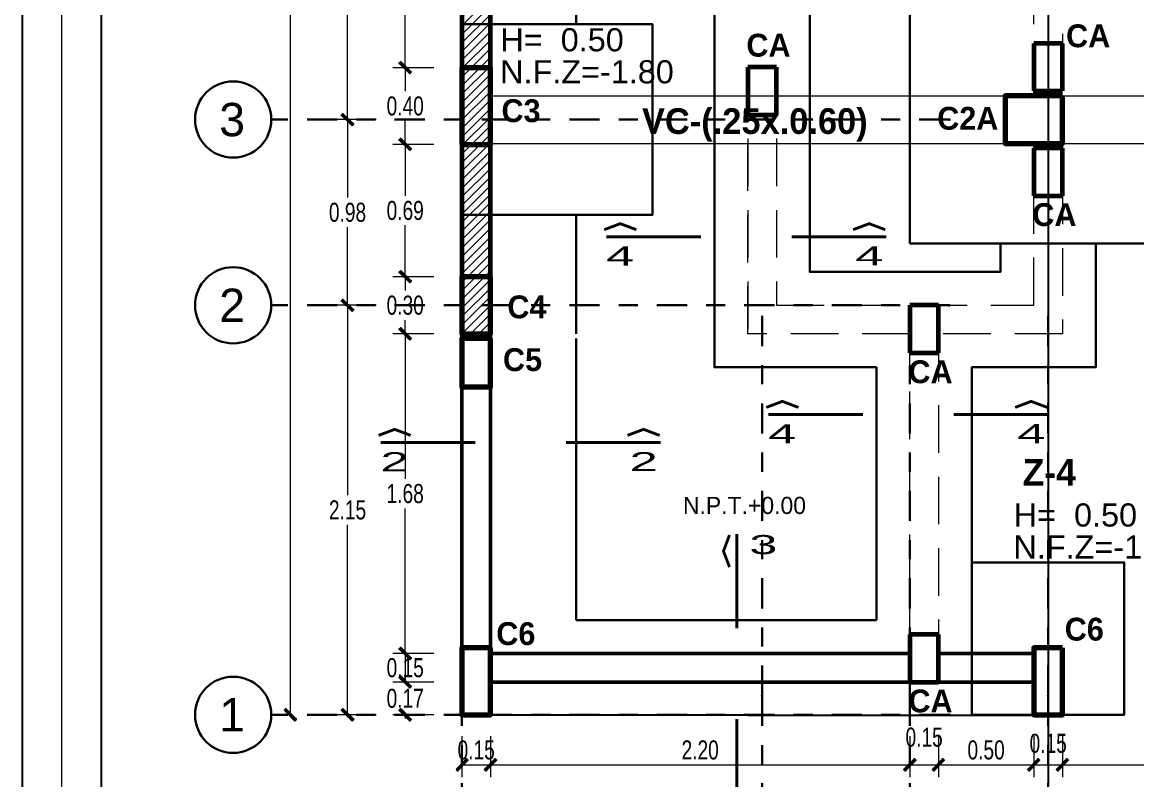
# Model space of a CAD drawing. Header units: millimetres. Extents: x 10559 to 10691, y -16579 to -16550.
# Drawn here: x 10559.44 to 10565.28, y -16573.47 to -16569.5 of the extents above; entities that cross this region are included whole.
import ezdxf
from ezdxf.enums import TextEntityAlignment as Align

# ---------------------------------------------------------------- set-up
doc = ezdxf.new("R2010")
doc.units = ezdxf.units.MM
doc.linetypes.add('HIDDEN', pattern=[0.375, 0.25, -0.125])
doc.linetypes.add('Punto & Rayas', pattern=[0.335139, 0.15875, -0.088194, 0, -0.088194])
for name, color, linetype, lineweight in [('ACHURADO', 9, 'Continuous', 5), ('cimentacion', 4, 'Continuous', 30), ('COLUMNAS', 3, 'Continuous', 80), ('Muro Alto', 1, 'Continuous', 80), ('P6', 255, 'Continuous', 20), ('Pluma 0.09', 5, 'Continuous', 0), ('TEXTO 2', 3, 'Continuous', 5), ('TEXTO VIGAS', 3, 'Continuous', 20)]:
    doc.layers.add(name, color=color, linetype=linetype, lineweight=lineweight)
for name, color, linetype in [('Nuevo_Estructura - Forjados', 7, 'Continuous'), ('Texto', 5, 'Continuous'), ('Textos', 8, 'Continuous')]:
    doc.layers.add(name, color=color, linetype=linetype)
doc.layers.add('Nuevo_Estructura - Forjados_Pluma_Nº__209', color=7, linetype='Continuous', lineweight=30, true_color=0x3e4f7b)
doc.layers.add('Nuevo_Estructura - Forjados_Pluma_Nº__219', color=7, linetype='Continuous', lineweight=13, true_color=0x404b6a)
doc.styles.add('ARIAL', font='arial.ttf')
doc.styles.add('Estilo_Generado_1', font='arial.ttf')
doc.styles.add('Henry', font='GOTHICB.TTF')
doc.styles.add('mahico', font='GOTHIC.TTF', dxfattribs={"width": 0.75})
doc.styles.add('style1', font='arial.ttf')
doc.styles.add('stylus', font='stylu.ttf')
doc.dimstyles.new('Copia de 50 P', dxfattribs={"dimtxt": 0.1, "dimasz": 0.01, "dimexe": 0.065, "dimexo": 0.0625, "dimgap": 0.025, "dimtad": 1, "dimtih": 1, "dimtoh": 1, "dimzin": 0, "dimdsep": 46, "dimtxsty": 'mahico', "dimblk": 'pa cotas', "dimcen": 0.09, "dimdle": 0.3, "dimclrd": 256, "dimclre": 256, "dimclrt": 256, "dimadec": 0, "dimazin": 0, "dimtfac": 1, "dimtofl": 0, "dimtmove": 0, "dimatfit": 3, "dimfxl": 0.15, "dimfxlon": 1, "dimtolj": 1, "dimtzin": 0, "dimlwd": 5, "dimlwe": 5, "dimarcsym": 0})

# ---------------------------------------------------------------- blocks, each defined once
blk = doc.blocks.new('Marcador de red estándar')
at = {"layer": 'Nuevo_Estructura - Forjados_Pluma_Nº__209', "color": 167, "linetype": 'Punto & Rayas', "lineweight": 30, "true_color": 0x3e4f7b}
for q in [(-10.9, 0), (-7.9, 0)]:
    blk.add_line((-9.9, 0), q, dxfattribs=at)
blk.add_point((-9.9, 0), dxfattribs=at)
blk.add_point((-9.9, 0), dxfattribs=at)
at = {"layer": 'Nuevo_Estructura - Forjados_Pluma_Nº__219', "color": 167, "lineweight": 13, "true_color": 0x404b6a, "style": 'Estilo_Generado_1'}
for tag, p in [('AC_MarkerText_1_0', (-10.9725, -0.04)), ('AC_MarkerText_1_1', (11.2275, -0.04))]:
    blk.add_attdef(tag, text='', height=0.175, rotation=270, dxfattribs=at).set_placement(p, align=Align.TOP_CENTER)
blk = doc.blocks.new('pa cotas')
h = blk.add_hatch(color=256)
h.paths.add_polyline_path([(2.38, 3.09), (-3.09, -2.38), (-2.38, -3.09)])
h.paths.add_polyline_path([(3.09, 2.38), (2.38, 3.09), (-2.38, -3.09)])
blk.add_line((-2.38, -3.09), (2.38, 3.09))
blk.add_lwpolyline([(3.09, 2.38), (2.38, 3.09), (-3.09, -2.38), (-2.38, -3.09)], close=True)
blk = doc.blocks.new('*D487')
at = {"lineweight": 5, "transparency": 16777216}
for p, q in [((10599.7027, -16552.1931), (10599.4877, -16552.1931)), ((10599.5527, -16552.2031), (10599.5527, -16562.1156)), ((10599.5527, -16572.1831), (10599.5527, -16562.2706)), ((10599.5527, -16572.1931), (10599.4877, -16572.1931))]:
    blk.add_line(p, q, dxfattribs=at)
at = {"layer": 'Defpoints', "color": 0, "transparency": 16777216}
for p in [(10600.4527, -16552.1931), (10599.5527, -16572.1931), (10599.5527, -16572.1931)]:
    blk.add_point(p, dxfattribs=at)
at = {"lineweight": 5, "transparency": 16777216, "xscale": 0.01, "yscale": 0.01, "zscale": 0.01}
for p, rotation in [((10599.5527, -16552.1931), 90), ((10599.5527, -16572.1931), 270)]:
    blk.add_blockref('pa cotas', p, dxfattribs=dict(at, rotation=rotation))
at = {"transparency": 16777216, "insert": (10599.5527, -16562.1931), "char_height": 0.1, "attachment_point": 5, "style": 'mahico'}
blk.add_mtext('\\A1;20.00', dxfattribs=at)
blk = doc.blocks.new('Marcador de red estándar_2')
at = {"layer": 'Nuevo_Estructura - Forjados_Pluma_Nº__209', "color": 167, "linetype": 'Punto & Rayas', "lineweight": 30, "true_color": 0x3e4f7b}
blk.add_line((0.9423, 0), (4.5, 0), dxfattribs=at)
at = {"layer": 'Nuevo_Estructura - Forjados_Pluma_Nº__209', "color": 167, "linetype": 'Continuous', "lineweight": 30, "true_color": 0x3e4f7b}
blk.add_circle((4.7, 0), 0.2, dxfattribs=at)
at = {"layer": 'Nuevo_Estructura - Forjados_Pluma_Nº__209', "color": 167, "linetype": 'Punto & Rayas', "lineweight": 30, "true_color": 0x3e4f7b}
blk.add_point((0.9423, 0), dxfattribs=at)
blk.add_point((0.9423, 0), dxfattribs=at)
at = {"layer": 'Nuevo_Estructura - Forjados_Pluma_Nº__219', "color": 167, "lineweight": 13, "true_color": 0x404b6a, "style": 'Estilo_Generado_1'}
for tag, p in [('AC_MarkerText_1_0', (-4.7, -0.1675)), ('AC_MarkerText_1_1', (4.7, -0.1675))]:
    blk.add_attdef(tag, text='', height=0.175, rotation=180, dxfattribs=at).set_placement(p, align=Align.TOP_CENTER)
blk = doc.blocks.new('*D490')
at = {"lineweight": 5, "transparency": 16777216}
for p, q in [((10600.0027, -16566.6181), (10599.7877, -16566.6181)), ((10599.8527, -16566.6281), (10599.8527, -16567.7656)), ((10599.8527, -16569.0581), (10599.8527, -16567.9206)), ((10600.0027, -16569.0681), (10599.7877, -16569.0681))]:
    blk.add_line(p, q, dxfattribs=at)
at = {"layer": 'Defpoints', "color": 0, "transparency": 16777216}
for p in [(10600.4527, -16566.6181), (10599.8527, -16569.0681), (10600.4527, -16569.0681)]:
    blk.add_point(p, dxfattribs=at)
at = {"lineweight": 5, "transparency": 16777216, "xscale": 0.01, "yscale": 0.01, "zscale": 0.01}
for p, rotation in [((10599.8527, -16566.6181), 90), ((10599.8527, -16569.0681), 270)]:
    blk.add_blockref('pa cotas', p, dxfattribs=dict(at, rotation=rotation))
at = {"transparency": 16777216, "insert": (10599.8527, -16567.8431), "char_height": 0.1, "attachment_point": 5, "style": 'mahico'}
blk.add_mtext('\\A1;2.45', dxfattribs=at)
blk = doc.blocks.new('*D491')
at = {"lineweight": 5, "transparency": 16777216}
for p, q in [((10600.0027, -16569.0681), (10599.7877, -16569.0681)), ((10599.8527, -16569.0781), (10599.8527, -16569.4781)), ((10599.8527, -16570.0332), (10599.8527, -16569.6332)), ((10600.0027, -16570.0432), (10599.7877, -16570.0432))]:
    blk.add_line(p, q, dxfattribs=at)
at = {"layer": 'Defpoints', "color": 0, "transparency": 16777216}
for p in [(10600.4527, -16569.0681), (10599.8527, -16570.0432), (10600.4527, -16570.0432)]:
    blk.add_point(p, dxfattribs=at)
at = {"lineweight": 5, "transparency": 16777216, "xscale": 0.01, "yscale": 0.01, "zscale": 0.01}
for p, rotation in [((10599.8527, -16569.0681), 90), ((10599.8527, -16570.0432), 270)]:
    blk.add_blockref('pa cotas', p, dxfattribs=dict(at, rotation=rotation))
at = {"transparency": 16777216, "insert": (10599.8527, -16569.5556), "char_height": 0.1, "attachment_point": 5, "style": 'mahico'}
blk.add_mtext('\\A1;0.98', dxfattribs=at)
blk = doc.blocks.new('*D492')
at = {"lineweight": 5, "transparency": 16777216}
for p, q in [((10600.0027, -16570.0432), (10599.7877, -16570.0432)), ((10599.8527, -16570.0532), (10599.8527, -16571.0406)), ((10599.8527, -16572.1831), (10599.8527, -16571.1957)), ((10600.0027, -16572.1931), (10599.7877, -16572.1931))]:
    blk.add_line(p, q, dxfattribs=at)
at = {"layer": 'Defpoints', "color": 0, "transparency": 16777216}
for p in [(10600.4527, -16570.0432), (10599.8527, -16572.1931), (10600.4527, -16572.1931)]:
    blk.add_point(p, dxfattribs=at)
at = {"lineweight": 5, "transparency": 16777216, "xscale": 0.01, "yscale": 0.01, "zscale": 0.01}
for p, rotation in [((10599.8527, -16570.0432), 90), ((10599.8527, -16572.1931), 270)]:
    blk.add_blockref('pa cotas', p, dxfattribs=dict(at, rotation=rotation))
at = {"transparency": 16777216, "insert": (10599.8527, -16571.1181), "char_height": 0.1, "attachment_point": 5, "style": 'mahico'}
blk.add_mtext('\\A1;2.15', dxfattribs=at)
blk = doc.blocks.new('*D479')
at = {"lineweight": 5, "transparency": 16777216}
for p, q in [((10600.4527, -16572.8931), (10600.4527, -16573.1081)), ((10600.4627, -16573.0431), (10607.4427, -16573.0431)), ((10607.4527, -16573.0431), (10607.4527, -16573.1081))]:
    blk.add_line(p, q, dxfattribs=at)
at = {"layer": 'Defpoints', "color": 0, "transparency": 16777216}
for p in [(10600.4527, -16572.1431), (10607.4527, -16573.0431), (10607.4527, -16573.0431)]:
    blk.add_point(p, dxfattribs=at)
at = {"lineweight": 5, "transparency": 16777216, "xscale": 0.01, "yscale": 0.01, "zscale": 0.01, "rotation": 180}
blk.add_blockref('pa cotas', (10600.4527, -16573.0431), dxfattribs=at)
at = {"lineweight": 5, "transparency": 16777216, "xscale": 0.01, "yscale": 0.01, "zscale": 0.01}
blk.add_blockref('pa cotas', (10607.4527, -16573.0431), dxfattribs=at)
at = {"transparency": 16777216, "insert": (10603.9527, -16572.9656), "char_height": 0.1, "attachment_point": 5, "style": 'mahico'}
blk.add_mtext('\\A1;7.00', dxfattribs=at)
blk = doc.blocks.new('*D480')
at = {"lineweight": 5, "transparency": 16777216}
for p, q in [((10600.4527, -16572.5931), (10600.4527, -16572.8081)), ((10602.0277, -16572.5931), (10602.0277, -16572.8081)), ((10600.4627, -16572.7431), (10602.0177, -16572.7431))]:
    blk.add_line(p, q, dxfattribs=at)
at = {"layer": 'Defpoints', "color": 0, "transparency": 16777216}
for p in [(10600.4527, -16572.1431), (10602.0277, -16572.1931), (10602.0277, -16572.7431)]:
    blk.add_point(p, dxfattribs=at)
at = {"lineweight": 5, "transparency": 16777216, "xscale": 0.01, "yscale": 0.01, "zscale": 0.01, "rotation": 180}
blk.add_blockref('pa cotas', (10600.4527, -16572.7431), dxfattribs=at)
at = {"lineweight": 5, "transparency": 16777216, "xscale": 0.01, "yscale": 0.01, "zscale": 0.01}
blk.add_blockref('pa cotas', (10602.0277, -16572.7431), dxfattribs=at)
at = {"transparency": 16777216, "insert": (10601.2402, -16572.6656), "char_height": 0.1, "attachment_point": 5, "style": 'mahico'}
blk.add_mtext('\\A1;1.58', dxfattribs=at)
blk = doc.blocks.new('*D481')
at = {"lineweight": 5, "transparency": 16777216}
for p, q in [((10602.0277, -16572.5931), (10602.0277, -16572.8081)), ((10602.8027, -16572.5931), (10602.8027, -16572.8081)), ((10602.0377, -16572.7431), (10602.7927, -16572.7431))]:
    blk.add_line(p, q, dxfattribs=at)
at = {"layer": 'Defpoints', "color": 0, "transparency": 16777216}
for p in [(10602.0277, -16572.1931), (10602.8027, -16572.1931), (10602.8027, -16572.7431)]:
    blk.add_point(p, dxfattribs=at)
at = {"lineweight": 5, "transparency": 16777216, "xscale": 0.01, "yscale": 0.01, "zscale": 0.01, "rotation": 180}
blk.add_blockref('pa cotas', (10602.0277, -16572.7431), dxfattribs=at)
at = {"lineweight": 5, "transparency": 16777216, "xscale": 0.01, "yscale": 0.01, "zscale": 0.01}
blk.add_blockref('pa cotas', (10602.8027, -16572.7431), dxfattribs=at)
at = {"transparency": 16777216, "insert": (10602.4152, -16572.6656), "char_height": 0.1, "attachment_point": 5, "style": 'mahico'}
blk.add_mtext('\\A1;0.77', dxfattribs=at)
blk = doc.blocks.new('*D482')
at = {"lineweight": 5, "transparency": 16777216}
for p, q in [((10602.8027, -16572.5931), (10602.8027, -16572.8081)), ((10603.5277, -16572.5931), (10603.5277, -16572.8081)), ((10602.8127, -16572.7431), (10603.5177, -16572.7431))]:
    blk.add_line(p, q, dxfattribs=at)
at = {"layer": 'Defpoints', "color": 0, "transparency": 16777216}
for p in [(10602.8027, -16572.1931), (10603.5277, -16572.1931), (10603.5277, -16572.7431)]:
    blk.add_point(p, dxfattribs=at)
at = {"lineweight": 5, "transparency": 16777216, "xscale": 0.01, "yscale": 0.01, "zscale": 0.01, "rotation": 180}
blk.add_blockref('pa cotas', (10602.8027, -16572.7431), dxfattribs=at)
at = {"lineweight": 5, "transparency": 16777216, "xscale": 0.01, "yscale": 0.01, "zscale": 0.01}
blk.add_blockref('pa cotas', (10603.5277, -16572.7431), dxfattribs=at)
at = {"transparency": 16777216, "insert": (10603.1652, -16572.6656), "char_height": 0.1, "attachment_point": 5, "style": 'mahico'}
blk.add_mtext('\\A1;0.73', dxfattribs=at)
blk = doc.blocks.new('*D483')
at = {"lineweight": 5, "transparency": 16777216}
for p, q in [((10603.5277, -16572.5931), (10603.5277, -16572.8081)), ((10604.3527, -16572.5931), (10604.3527, -16572.8081)), ((10603.5377, -16572.7431), (10604.3427, -16572.7431))]:
    blk.add_line(p, q, dxfattribs=at)
at = {"layer": 'Defpoints', "color": 0, "transparency": 16777216}
for p in [(10603.5277, -16572.1931), (10604.3527, -16572.1931), (10604.3527, -16572.7431)]:
    blk.add_point(p, dxfattribs=at)
at = {"lineweight": 5, "transparency": 16777216, "xscale": 0.01, "yscale": 0.01, "zscale": 0.01, "rotation": 180}
blk.add_blockref('pa cotas', (10603.5277, -16572.7431), dxfattribs=at)
at = {"lineweight": 5, "transparency": 16777216, "xscale": 0.01, "yscale": 0.01, "zscale": 0.01}
blk.add_blockref('pa cotas', (10604.3527, -16572.7431), dxfattribs=at)
at = {"transparency": 16777216, "insert": (10603.9402, -16572.6656), "char_height": 0.1, "attachment_point": 5, "style": 'mahico'}
blk.add_mtext('\\A1;0.82', dxfattribs=at)
blk = doc.blocks.new('*D396')
at = {"lineweight": 5, "transparency": 16777216}
for p, q in [((10561.5965, -16567.5567), (10561.3815, -16567.5567)), ((10561.4465, -16567.5667), (10561.4465, -16568.5682)), ((10561.4465, -16569.7247), (10561.4465, -16568.7232)), ((10561.5965, -16569.7347), (10561.3815, -16569.7347))]:
    blk.add_line(p, q, dxfattribs=at)
at = {"layer": 'Defpoints', "color": 0, "transparency": 16777216}
for p in [(10561.7439, -16567.5567), (10561.4465, -16569.7347), (10561.7443, -16569.7347)]:
    blk.add_point(p, dxfattribs=at)
at = {"lineweight": 5, "transparency": 16777216, "xscale": 0.01, "yscale": 0.01, "zscale": 0.01}
for p, rotation in [((10561.4465, -16567.5567), 90), ((10561.4465, -16569.7347), 270)]:
    blk.add_blockref('pa cotas', p, dxfattribs=dict(at, rotation=rotation))
at = {"transparency": 16777216, "insert": (10561.4465, -16568.6457), "char_height": 0.1, "attachment_point": 5, "style": 'mahico'}
blk.add_mtext('\\A1;2.18', dxfattribs=at)
blk = doc.blocks.new('*D397')
at = {"lineweight": 5, "transparency": 16777216}
for p, q in [((10561.5965, -16569.7347), (10561.3815, -16569.7347)), ((10561.4465, -16569.7447), (10561.4465, -16569.8583)), ((10561.4465, -16570.127), (10561.4465, -16570.0134)), ((10561.5965, -16570.137), (10561.3815, -16570.137))]:
    blk.add_line(p, q, dxfattribs=at)
at = {"layer": 'Defpoints', "color": 0, "transparency": 16777216}
for p in [(10561.7443, -16569.7347), (10561.4465, -16570.137), (10561.7443, -16570.137)]:
    blk.add_point(p, dxfattribs=at)
at = {"lineweight": 5, "transparency": 16777216, "xscale": 0.01, "yscale": 0.01, "zscale": 0.01}
for p, rotation in [((10561.4465, -16569.7347), 90), ((10561.4465, -16570.137), 270)]:
    blk.add_blockref('pa cotas', p, dxfattribs=dict(at, rotation=rotation))
at = {"transparency": 16777216, "insert": (10561.4465, -16569.9359), "char_height": 0.1, "attachment_point": 5, "style": 'mahico'}
blk.add_mtext('\\A1;0.40', dxfattribs=at)
blk = doc.blocks.new('*D398')
at = {"lineweight": 5, "transparency": 16777216}
for p, q in [((10561.5965, -16570.137), (10561.3815, -16570.137)), ((10561.4465, -16570.147), (10561.4465, -16570.4068)), ((10561.4465, -16570.8217), (10561.4465, -16570.5619)), ((10561.5965, -16570.8317), (10561.3815, -16570.8317))]:
    blk.add_line(p, q, dxfattribs=at)
at = {"layer": 'Defpoints', "color": 0, "transparency": 16777216}
for p in [(10561.7443, -16570.137), (10561.4465, -16570.8317), (10561.7439, -16570.8317)]:
    blk.add_point(p, dxfattribs=at)
at = {"lineweight": 5, "transparency": 16777216, "xscale": 0.01, "yscale": 0.01, "zscale": 0.01}
for p, rotation in [((10561.4465, -16570.137), 90), ((10561.4465, -16570.8317), 270)]:
    blk.add_blockref('pa cotas', p, dxfattribs=dict(at, rotation=rotation))
at = {"transparency": 16777216, "insert": (10561.4465, -16570.4844), "char_height": 0.1, "attachment_point": 5, "style": 'mahico'}
blk.add_mtext('\\A1;0.69', dxfattribs=at)
blk = doc.blocks.new('*D399')
at = {"lineweight": 5, "transparency": 16777216}
for p, q in [((10561.5965, -16570.8317), (10561.3815, -16570.8317)), ((10561.4465, -16570.8417), (10561.4465, -16570.9042)), ((10561.4465, -16571.1217), (10561.4465, -16571.0592)), ((10561.5965, -16571.1317), (10561.3815, -16571.1317))]:
    blk.add_line(p, q, dxfattribs=at)
at = {"layer": 'Defpoints', "color": 0, "transparency": 16777216}
for p in [(10561.7439, -16570.8317), (10561.4465, -16571.1317), (10561.7439, -16571.1317)]:
    blk.add_point(p, dxfattribs=at)
at = {"lineweight": 5, "transparency": 16777216, "xscale": 0.01, "yscale": 0.01, "zscale": 0.01}
for p, rotation in [((10561.4465, -16570.8317), 90), ((10561.4465, -16571.1317), 270)]:
    blk.add_blockref('pa cotas', p, dxfattribs=dict(at, rotation=rotation))
at = {"transparency": 16777216, "insert": (10561.4465, -16570.9817), "char_height": 0.1, "attachment_point": 5, "style": 'mahico'}
blk.add_mtext('\\A1;0.30', dxfattribs=at)
blk = doc.blocks.new('*D400')
at = {"lineweight": 5, "transparency": 16777216}
for p, q in [((10561.5965, -16571.1317), (10561.3815, -16571.1317)), ((10561.4465, -16571.1417), (10561.4465, -16571.8933)), ((10561.4465, -16572.8), (10561.4465, -16572.0484)), ((10561.5965, -16572.81), (10561.3815, -16572.81))]:
    blk.add_line(p, q, dxfattribs=at)
at = {"layer": 'Defpoints', "color": 0, "transparency": 16777216}
for p in [(10561.7439, -16571.1317), (10561.4465, -16572.81), (10561.8939, -16572.81)]:
    blk.add_point(p, dxfattribs=at)
at = {"lineweight": 5, "transparency": 16777216, "xscale": 0.01, "yscale": 0.01, "zscale": 0.01}
for p, rotation in [((10561.4465, -16571.1317), 90), ((10561.4465, -16572.81), 270)]:
    blk.add_blockref('pa cotas', p, dxfattribs=dict(at, rotation=rotation))
at = {"transparency": 16777216, "insert": (10561.4465, -16571.9708), "char_height": 0.1, "attachment_point": 5, "style": 'mahico'}
blk.add_mtext('\\A1;1.68', dxfattribs=at)
blk = doc.blocks.new('*D401')
at = {"lineweight": 5, "transparency": 16777216}
for p, q in [((10561.5965, -16572.81), (10561.3815, -16572.81)), ((10561.4465, -16572.82), (10561.4465, -16572.95)), ((10561.5965, -16572.96), (10561.3815, -16572.96))]:
    blk.add_line(p, q, dxfattribs=at)
at = {"layer": 'Defpoints', "color": 0, "transparency": 16777216}
for p in [(10561.8939, -16572.81), (10561.4465, -16572.96), (10561.8939, -16572.96)]:
    blk.add_point(p, dxfattribs=at)
at = {"lineweight": 5, "transparency": 16777216, "xscale": 0.01, "yscale": 0.01, "zscale": 0.01}
for p, rotation in [((10561.4465, -16572.81), 90), ((10561.4465, -16572.96), 270)]:
    blk.add_blockref('pa cotas', p, dxfattribs=dict(at, rotation=rotation))
at = {"transparency": 16777216, "insert": (10561.4465, -16572.885), "char_height": 0.1, "attachment_point": 5, "style": 'mahico'}
blk.add_mtext('\\A1;0.15', dxfattribs=at)
blk = doc.blocks.new('*D402')
at = {"lineweight": 5, "transparency": 16777216}
for p, q in [((10561.5965, -16572.96), (10561.3815, -16572.96)), ((10561.4465, -16572.95), (10561.4465, -16572.94)), ((10561.5965, -16573.1317), (10561.3815, -16573.1317)), ((10561.4465, -16573.1417), (10561.4465, -16573.1517))]:
    blk.add_line(p, q, dxfattribs=at)
at = {"layer": 'Defpoints', "color": 0, "transparency": 16777216}
for p in [(10561.8939, -16572.96), (10561.4465, -16573.1317), (10561.7439, -16573.1317)]:
    blk.add_point(p, dxfattribs=at)
at = {"lineweight": 5, "transparency": 16777216, "xscale": 0.01, "yscale": 0.01, "zscale": 0.01}
for p, rotation in [((10561.4465, -16572.96), 270), ((10561.4465, -16573.1317), 90)]:
    blk.add_blockref('pa cotas', p, dxfattribs=dict(at, rotation=rotation))
at = {"transparency": 16777216, "insert": (10561.4465, -16573.0458), "char_height": 0.1, "attachment_point": 5, "style": 'mahico'}
blk.add_mtext('\\A1;0.17', dxfattribs=at)
blk = doc.blocks.new('*D418')
at = {"lineweight": 5, "transparency": 16777216}
for p, q in [((10561.7439, -16573.2443), (10561.7439, -16573.4593)), ((10561.8939, -16573.2443), (10561.8939, -16573.4593)), ((10561.7539, -16573.3943), (10561.8839, -16573.3943))]:
    blk.add_line(p, q, dxfattribs=at)
at = {"layer": 'Defpoints', "color": 0, "transparency": 16777216}
for p in [(10561.7439, -16573.1317), (10561.8939, -16573.1317), (10561.8939, -16573.3943)]:
    blk.add_point(p, dxfattribs=at)
at = {"lineweight": 5, "transparency": 16777216, "xscale": 0.01, "yscale": 0.01, "zscale": 0.01, "rotation": 180}
blk.add_blockref('pa cotas', (10561.7439, -16573.3943), dxfattribs=at)
at = {"lineweight": 5, "transparency": 16777216, "xscale": 0.01, "yscale": 0.01, "zscale": 0.01}
blk.add_blockref('pa cotas', (10561.8939, -16573.3943), dxfattribs=at)
at = {"transparency": 16777216, "insert": (10561.8189, -16573.3168), "char_height": 0.1, "attachment_point": 5, "style": 'mahico'}
blk.add_mtext('\\A1;0.15', dxfattribs=at)
blk = doc.blocks.new('*D419')
at = {"lineweight": 5, "transparency": 16777216}
for p, q in [((10561.8939, -16573.2443), (10561.8939, -16573.4593)), ((10564.0939, -16573.2443), (10564.0939, -16573.4593)), ((10561.9039, -16573.3943), (10564.0839, -16573.3943))]:
    blk.add_line(p, q, dxfattribs=at)
at = {"layer": 'Defpoints', "color": 0, "transparency": 16777216}
for p in [(10564.0939, -16572.96), (10561.8939, -16573.1317), (10564.0939, -16573.3943)]:
    blk.add_point(p, dxfattribs=at)
at = {"lineweight": 5, "transparency": 16777216, "xscale": 0.01, "yscale": 0.01, "zscale": 0.01, "rotation": 180}
blk.add_blockref('pa cotas', (10561.8939, -16573.3943), dxfattribs=at)
at = {"lineweight": 5, "transparency": 16777216, "xscale": 0.01, "yscale": 0.01, "zscale": 0.01}
blk.add_blockref('pa cotas', (10564.0939, -16573.3943), dxfattribs=at)
at = {"transparency": 16777216, "insert": (10562.9939, -16573.3168), "char_height": 0.1, "attachment_point": 5, "style": 'mahico'}
blk.add_mtext('\\A1;2.20', dxfattribs=at)
blk = doc.blocks.new('*D420')
at = {"lineweight": 5, "transparency": 16777216}
for p, q in [((10564.0939, -16573.2443), (10564.0939, -16573.4593)), ((10564.2439, -16573.2443), (10564.2439, -16573.4593)), ((10564.1039, -16573.3943), (10564.2339, -16573.3943))]:
    blk.add_line(p, q, dxfattribs=at)
at = {"layer": 'Defpoints', "color": 0, "transparency": 16777216}
for p in [(10564.0939, -16572.96), (10564.2439, -16572.96), (10564.2439, -16573.3943)]:
    blk.add_point(p, dxfattribs=at)
at = {"lineweight": 5, "transparency": 16777216, "xscale": 0.01, "yscale": 0.01, "zscale": 0.01, "rotation": 180}
blk.add_blockref('pa cotas', (10564.0939, -16573.3943), dxfattribs=at)
at = {"lineweight": 5, "transparency": 16777216, "xscale": 0.01, "yscale": 0.01, "zscale": 0.01}
blk.add_blockref('pa cotas', (10564.2439, -16573.3943), dxfattribs=at)
at = {"transparency": 16777216, "insert": (10564.1689, -16573.2496), "char_height": 0.1, "attachment_point": 5, "style": 'mahico'}
blk.add_mtext('\\A1;0.15', dxfattribs=at)
blk = doc.blocks.new('*D421')
at = {"lineweight": 5, "transparency": 16777216}
for p, q in [((10564.2439, -16573.2443), (10564.2439, -16573.4593)), ((10564.7439, -16573.2443), (10564.7439, -16573.4593)), ((10564.2539, -16573.3943), (10564.7339, -16573.3943))]:
    blk.add_line(p, q, dxfattribs=at)
at = {"layer": 'Defpoints', "color": 0, "transparency": 16777216}
for p in [(10564.2439, -16572.96), (10564.7439, -16573.135), (10564.7439, -16573.3943)]:
    blk.add_point(p, dxfattribs=at)
at = {"lineweight": 5, "transparency": 16777216, "xscale": 0.01, "yscale": 0.01, "zscale": 0.01, "rotation": 180}
blk.add_blockref('pa cotas', (10564.2439, -16573.3943), dxfattribs=at)
at = {"lineweight": 5, "transparency": 16777216, "xscale": 0.01, "yscale": 0.01, "zscale": 0.01}
blk.add_blockref('pa cotas', (10564.7439, -16573.3943), dxfattribs=at)
at = {"transparency": 16777216, "insert": (10564.4939, -16573.3168), "char_height": 0.1, "attachment_point": 5, "style": 'mahico'}
blk.add_mtext('\\A1;0.50', dxfattribs=at)
blk = doc.blocks.new('*D422')
at = {"lineweight": 5, "transparency": 16777216}
for p, q in [((10564.7439, -16573.2443), (10564.7439, -16573.4593)), ((10564.8939, -16573.2443), (10564.8939, -16573.4593)), ((10564.7539, -16573.3943), (10564.8839, -16573.3943))]:
    blk.add_line(p, q, dxfattribs=at)
at = {"layer": 'Defpoints', "color": 0, "transparency": 16777216}
for p in [(10564.7439, -16573.135), (10564.8939, -16573.1352), (10564.8939, -16573.3943)]:
    blk.add_point(p, dxfattribs=at)
at = {"lineweight": 5, "transparency": 16777216, "xscale": 0.01, "yscale": 0.01, "zscale": 0.01, "rotation": 180}
blk.add_blockref('pa cotas', (10564.7439, -16573.3943), dxfattribs=at)
at = {"lineweight": 5, "transparency": 16777216, "xscale": 0.01, "yscale": 0.01, "zscale": 0.01}
blk.add_blockref('pa cotas', (10564.8939, -16573.3943), dxfattribs=at)
at = {"transparency": 16777216, "insert": (10564.8196, -16573.2821), "char_height": 0.1, "attachment_point": 5, "style": 'mahico'}
blk.add_mtext('\\A1;0.15', dxfattribs=at)
blk = doc.blocks.new('*D423')
at = {"lineweight": 5, "transparency": 16777216}
for p, q in [((10564.8939, -16573.2443), (10564.8939, -16573.4593)), ((10567.4439, -16573.2443), (10567.4439, -16573.4593)), ((10564.9039, -16573.3943), (10567.4339, -16573.3943))]:
    blk.add_line(p, q, dxfattribs=at)
at = {"layer": 'Defpoints', "color": 0, "transparency": 16777216}
for p in [(10564.8939, -16573.1352), (10567.4439, -16573.1317), (10567.4439, -16573.3943)]:
    blk.add_point(p, dxfattribs=at)
at = {"lineweight": 5, "transparency": 16777216, "xscale": 0.01, "yscale": 0.01, "zscale": 0.01, "rotation": 180}
blk.add_blockref('pa cotas', (10564.8939, -16573.3943), dxfattribs=at)
at = {"lineweight": 5, "transparency": 16777216, "xscale": 0.01, "yscale": 0.01, "zscale": 0.01}
blk.add_blockref('pa cotas', (10567.4439, -16573.3943), dxfattribs=at)
at = {"transparency": 16777216, "insert": (10566.1689, -16573.3168), "char_height": 0.1, "attachment_point": 5, "style": 'mahico'}
blk.add_mtext('\\A1;2.55', dxfattribs=at)
blk = doc.blocks.new('HTRHTRHTR')
for p, q in [((3391.88, 437.54), (3391.88, -165.78)), ((3400.57, -157.09), (3400.57, 428.85))]:
    blk.add_line(p, q)
at = {"layer": 'P6', "color": 7}
blk.add_line((3396.22, -161.44), (3396.22, 433.19), dxfattribs=at)
blk = doc.blocks.new('fdvfvfdvdf')
at = {"color": 2, "true_color": 0xf1eb1f}
blk.add_line((10603.5277, -16566.4147), (10603.5277, -16573.6285), dxfattribs=at)
at = {"layer": 'Nuevo_Estructura - Forjados', "color": 8, "linetype": 'Continuous', "lineweight": 15, "rotation": 90}
for p in [(10600.4527, -16562.1931), (10602.0277, -16562.1931), (10602.8027, -16562.1931), (10603.5277, -16562.1931)]:
    blk.add_blockref('Marcador de red estándar', p, dxfattribs=at)
at = {"layer": 'Nuevo_Estructura - Forjados', "color": 8, "linetype": 'Continuous', "lineweight": 15}
ref = blk.add_blockref('Marcador de red estándar_2', (10603.9527, -16569.0681), dxfattribs=dict(at, rotation=180))
ref.add_attrib('AC_MarkerText_1_1', '3', dxfattribs={"layer": 'Nuevo_Estructura - Forjados_Pluma_Nº__219', "color": 167, "lineweight": 13, "true_color": 0x404b6a, "height": 0.175, "style": 'Estilo_Generado_1'}).set_placement((10599.2473, -16568.9806), align=Align.TOP_CENTER)
ref = blk.add_blockref('Marcador de red estándar_2', (10603.9527, -16570.0432), dxfattribs=dict(at, rotation=180))
ref.add_attrib('AC_MarkerText_1_1', '2', dxfattribs={"layer": 'Nuevo_Estructura - Forjados_Pluma_Nº__219', "color": 167, "lineweight": 13, "true_color": 0x404b6a, "height": 0.175, "style": 'Estilo_Generado_1'}).set_placement((10599.2473, -16569.9557), align=Align.TOP_CENTER)
ref = blk.add_blockref('Marcador de red estándar_2', (10603.9527, -16572.1931), dxfattribs=dict(at, rotation=180))
ref.add_attrib('AC_MarkerText_1_1', '1', dxfattribs={"layer": 'Nuevo_Estructura - Forjados_Pluma_Nº__219', "color": 167, "lineweight": 13, "true_color": 0x404b6a, "height": 0.175, "style": 'Estilo_Generado_1'}).set_placement((10599.2473, -16572.1056), align=Align.TOP_CENTER)
dim = blk.add_linear_dim(base=(10599.5527, -16572.1931), p1=(10600.4527, -16552.1931), p2=(10599.5527, -16572.1931), angle=270, dimstyle='Copia de 50 P')
dim.commit()
dim.dimension.update_dxf_attribs({"geometry": '*D487', "text_midpoint": (10599.5527, -16562.1931)})
for base, p1, p2, picture, middle in [((10599.8527, -16569.0681), (10600.4527, -16566.6181), (10600.4527, -16569.0681), '*D490', (10599.8527, -16567.8431)), ((10599.8527, -16570.0432), (10600.4527, -16569.0681), (10600.4527, -16570.0432), '*D491', (10599.8527, -16569.5556)), ((10599.8527, -16572.1931), (10600.4527, -16570.0432), (10600.4527, -16572.1931), '*D492', (10599.8527, -16571.1181))]:
    dim = blk.add_linear_dim(base=base, p1=p1, p2=p2, angle=270, dimstyle='Copia de 50 P', override={"dimtmove": 1})
    dim.commit()
    dim.dimension.update_dxf_attribs({"geometry": picture, "text_midpoint": middle})
dim = blk.add_linear_dim(base=(10607.4527, -16573.0431), p1=(10600.4527, -16572.1431), p2=(10607.4527, -16573.0431), dimstyle='Copia de 50 P')
dim.commit()
dim.dimension.update_dxf_attribs({"geometry": '*D479', "text_midpoint": (10603.9527, -16572.9656)})
for base, p1, p2, picture, middle in [((10602.0277454531, -16572.7431302135), (10600.4527454524, -16572.1431303841), (10602.0277454531, -16572.1931303841), '*D480', (10601.2402454527, -16572.6656149178)), ((10602.802745452, -16572.743130214), (10602.027745453, -16572.193130384), (10602.802745452, -16572.193130384), '*D481', (10602.415245453, -16572.665614918)), ((10603.527745453, -16572.743130214), (10602.802745452, -16572.193130384), (10603.527745453, -16572.193130384), '*D482', (10603.165245453, -16572.665614918)), ((10604.3527454524, -16572.7431302135), (10603.5277454531, -16572.1931303841), (10604.3527454524, -16572.1931303841), '*D483', (10603.9402454527, -16572.6656149178))]:
    dim = blk.add_linear_dim(base=base, p1=p1, p2=p2, dimstyle='Copia de 50 P', override={"dimtmove": 1})
    dim.commit()
    dim.dimension.update_dxf_attribs({"geometry": picture, "text_midpoint": middle})

msp = doc.modelspace()

# ---------------------------------------------------------------- hatches: boundary and pattern name
at = {"layer": 'Pluma 0.09'}
h = msp.add_hatch(dxfattribs=at)
h.set_pattern_fill('LINE', color=256, scale=0.01, angle=45)
h.set_pattern_definition([(45, (-55.576773, 2.326753), (-0.022450640303, 0.022450640303), [])])
h.paths.add_polyline_path([(10561.89395, -16563.28166), (10561.74395, -16563.28166), (10561.74395, -16571.13166), (10561.89395, -16571.13166), (10561.89395, -16567.68166), (10561.89395, -16567.53166)])

# ---------------------------------------------------------------- linework, layer by layer
for p, q in [((10561.74395, -16553.13166), (10561.74395, -16573.13166)), ((10561.89395, -16567.68166), (10561.89395, -16572.81002)), ((10561.89395, -16570.98166), (10561.89395, -16569.98166)), ((10561.89395, -16571.13166), (10561.89395, -16570.98166)), ((10561.89395, -16571.13166), (10561.74395, -16571.13166)), ((10561.89395, -16572.96002), (10561.89395, -16573.13166))]:
    msp.add_line(p, q)
at = {"lineweight": 60}
for p, q in [((10561.74395, -16563.28166), (10561.74395, -16571.13166)), ((10561.89395, -16571.13166), (10561.89395, -16567.68166)), ((10561.74395, -16571.13166), (10561.89395, -16571.13166))]:
    msp.add_line(p, q, dxfattribs=at)
at = {"color": 8, "lineweight": 40}
for p, q in [((10562.99716, -16570.62241), (10562.5029, -16570.62241)), ((10563.96946, -16570.62241), (10563.4752, -16570.62241)), ((10563.84716, -16571.55547), (10563.3529, -16571.55547)), ((10564.81946, -16571.55547), (10564.3252, -16571.55547)), ((10561.81342, -16571.70236), (10561.31917, -16571.70236)), ((10562.78572, -16571.70236), (10562.29147, -16571.70236)), ((10563.18548, -16572.18314), (10563.18548, -16572.67739)), ((10563.18548, -16573.15544), (10563.18548, -16573.64969))]:
    msp.add_line(p, q, dxfattribs=at)
at = {"color": 4, "const_width": 0.015}
for points in [[(10562.49051, -16570.58491), (10562.57509, -16570.55309), (10562.65926, -16570.58491)], [(10563.96498, -16570.58491), (10563.88041, -16570.55309), (10563.79623, -16570.58491)], [(10563.34051, -16571.51797), (10563.42509, -16571.48615), (10563.50926, -16571.51797)], [(10564.81498, -16571.51797), (10564.73041, -16571.48615), (10564.64623, -16571.51797)], [(10561.30677, -16571.66486), (10561.39135, -16571.63304), (10561.47552, -16571.66486)], [(10562.78125, -16571.66486), (10562.69667, -16571.63304), (10562.6125, -16571.66486)], [(10563.14798, -16572.18761), (10563.11615, -16572.27219), (10563.14798, -16572.35636)]]:
    msp.add_lwpolyline(points, dxfattribs=at)
at = {"color": 251, "lineweight": 50, "true_color": 0x636466}
for points in [[(10564.09395, -16572.81002), (10561.89395, -16572.81002), (10561.89395, -16571.13166), (10561.74395, -16571.13166), (10561.74395, -16573.13166), (10561.89395, -16573.13166), (10561.89395, -16572.96002), (10564.74395, -16572.96002)], [(10564.74395, -16572.81002), (10564.24395, -16572.81002)], [(10564.89395, -16572.96002), (10564.89395, -16572.81002)]]:
    msp.add_lwpolyline(points, dxfattribs=at)
at = {"layer": 'ACHURADO'}
for p, q in [((10561.89395, -16569.88166), (10564.59395, -16569.88166)), ((10564.89395, -16569.88166), (10568.44395, -16569.88166)), ((10561.89395, -16570.13166), (10564.59395, -16570.13166)), ((10564.89395, -16570.13166), (10568.44395, -16570.13166))]:
    msp.add_line(p, q, dxfattribs=at)
at = {"layer": 'cimentacion'}
for p, q in [((10563.06895, -16567.69023), (10563.06895, -16569.55666)), ((10563.56895, -16569.55666), (10563.56895, -16567.69023)), ((10562.34395, -16568.05666), (10562.34395, -16569.50666)), ((10562.34395, -16570.50666), (10562.34395, -16571.13166)), ((10562.34395, -16572.63502), (10562.34395, -16571.15668)), ((10563.91895, -16572.63502), (10562.34395, -16572.63502)), ((10561.74395, -16573.13166), (10564.74395, -16573.13502))]:
    msp.add_line(p, q, dxfattribs=at)
for points in [[(10564.09395, -16570.65666), (10565.39395, -16570.65666), (10565.39395, -16569.35666), (10564.09395, -16569.35666)], [(10561.74395, -16570.50666), (10562.74395, -16570.50666), (10562.74395, -16569.50666), (10561.74395, -16569.50666)], [(10564.41895, -16573.13166), (10565.21895, -16573.13166), (10565.21895, -16572.33166), (10564.41895, -16572.33166)]]:
    msp.add_lwpolyline(points, close=True, dxfattribs=at)
for points in [[(10563.91895, -16572.63502), (10563.91895, -16571.30666), (10563.06895, -16571.30666), (10563.06895, -16569.55666)], [(10563.56895, -16569.55666), (10563.56895, -16570.80666), (10564.56895, -16570.80666), (10564.56895, -16570.65666)], [(10565.06895, -16570.65666), (10565.06895, -16571.30666), (10564.41895, -16571.30666), (10564.41895, -16572.63502)]]:
    msp.add_lwpolyline(points, dxfattribs=at)
at = {"layer": 'COLUMNAS', "color": 1, "lineweight": 80, "ltscale": 0.2}
for points in [[(10561.74435, -16570.13703), (10561.89435, -16570.13703), (10561.89435, -16569.73468), (10561.74435, -16569.73468)], [(10564.89395, -16569.88166), (10564.59395, -16569.88166), (10564.59395, -16570.13166), (10564.89395, -16570.13166)], [(10561.89395, -16570.83168), (10561.74395, -16570.83168), (10561.74395, -16571.13168), (10561.89395, -16571.13168)], [(10561.89395, -16571.15668), (10561.74395, -16571.15668), (10561.74395, -16571.40902), (10561.89395, -16571.40902)], [(10561.89395, -16572.78002), (10561.74395, -16572.78002), (10561.74395, -16573.13166), (10561.89395, -16573.13166)], [(10564.89395, -16572.78002), (10564.74395, -16572.78002), (10564.74395, -16573.13166), (10564.89395, -16573.13166)]]:
    msp.add_lwpolyline(points, close=True, dxfattribs=at)
at = {"layer": 'Muro Alto', "color": 6, "linetype": 'HIDDEN', "lineweight": 0}
for p, q in [((10564.74395, -16569.88166), (10564.74395, -16567.68166)), ((10563.24395, -16569.73166), (10563.24395, -16571.13166)), ((10563.24395, -16569.73166), (10563.39395, -16569.73166)), ((10563.39395, -16569.73166), (10563.39395, -16570.98166)), ((10564.74395, -16570.98166), (10564.74395, -16570.13166))]:
    msp.add_line(p, q, dxfattribs=at)
for points in [[(10564.74395, -16569.88166), (10564.74395, -16567.68166), (10564.24395, -16567.68166), (10564.24395, -16567.53166), (10564.89395, -16567.53166)], [(10564.89395, -16567.68166), (10564.89395, -16571.13166), (10564.24395, -16571.13166), (10564.24395, -16572.81002)], [(10564.09395, -16572.81002), (10564.09395, -16572.81002), (10564.09395, -16571.13166), (10563.24395, -16571.13166), (10563.24395, -16569.73166), (10563.39395, -16569.73166), (10563.39395, -16570.98166), (10564.74395, -16570.98166), (10564.74395, -16570.13166)]]:
    msp.add_lwpolyline(points, dxfattribs=at)
at = {"layer": 'Muro Alto', "color": 6, "linetype": 'HIDDEN', "lineweight": 60}
for points in [[(10564.74395, -16569.85666), (10564.89395, -16569.85666), (10564.89395, -16569.60666), (10564.74395, -16569.60666)], [(10563.24395, -16569.98166), (10563.39395, -16569.98166), (10563.39395, -16569.73166), (10563.24395, -16569.73166)], [(10564.74395, -16570.40666), (10564.89395, -16570.40666), (10564.89395, -16570.15666), (10564.74395, -16570.15666)], [(10564.09395, -16571.23166), (10564.24395, -16571.23166), (10564.24395, -16570.98166), (10564.09395, -16570.98166)], [(10564.09395, -16572.96002), (10564.24395, -16572.96002), (10564.24395, -16572.71002), (10564.09395, -16572.71002)]]:
    msp.add_lwpolyline(points, close=True, dxfattribs=at)

# ---------------------------------------------------------------- block references
at = {"color": 251, "lineweight": 60, "xscale": 0.04776345228451045, "yscale": 0.04776345228451045, "zscale": 0.04776345228451045}
msp.add_blockref('HTRHTRHTR', (10397.43003, -16571.25012), dxfattribs=at)
msp.add_blockref('fdvfvfdvdf', (-38.7088, -0.93853))

# ---------------------------------------------------------------- texts
at = {"style": 'stylus'}
msp.add_text('N.P.T.+0.00', height=0.09, dxfattribs=at).set_placement((10563.22638, -16572.03251), align=Align.MIDDLE_CENTER)
at = {"layer": 'Texto', "linetype": 'Continuous', "style": 'Henry'}
msp.add_text('Z-4', height=0.14, dxfattribs=at).set_placement((10564.6846, -16571.92849, 0))
at = {"layer": 'TEXTO 2', "color": 1, "style": 'style1'}
for s, height, p in [('H=  0.50', 0.121636, (10561.9461, -16569.64848, 0)), ('N.F.Z=-1.80', 0.1216363, (10561.9445, -16569.81652, 0)), ('H=  0.50', 0.121636, (10564.63897, -16572.14346)), ('N.F.Z=-1.80', 0.1216363, (10564.63737, -16572.3115))]:
    msp.add_text(s, height=height, rotation=0, dxfattribs=at).set_placement(p)
at = {"layer": 'TEXTO VIGAS', "linetype": 'Continuous', "style": 'Henry'}
for s, height, p in [('CA', 0.12, (10565.02947, -16569.62699)), ('CA', 0.12, (10563.35232, -16569.67633)), ('C3', 0.12, (10562.0541, -16570.02005)), ('VC-(.25x.0.60)', 0.135, (10563.2806, -16570.08219)), ('C2A', 0.12, (10564.39787, -16570.06007)), ('CA', 0.12, (10564.85232, -16570.5657)), ('C4', 0.12, (10562.08499, -16571.05018)), ('C5', 0.12, (10562.062, -16571.32708)), ('CA', 0.12, (10564.20232, -16571.3907)), ('C6', 0.12, (10565.00887, -16572.7421)), ('C6', 0.12, (10562.02686, -16572.76552)), ('CA', 0.12, (10564.20232, -16573.11907))]:
    msp.add_text(s, height=height, dxfattribs=at).set_placement(p, align=Align.CENTER)
at = {"layer": 'Textos', "style": 'ARIAL', "width": 1.9}
for s, p in [('4', (10562.57431, -16570.72308)), ('4', (10563.88128, -16570.72265)), ('4', (10563.42431, -16571.65614)), ('4', (10564.73128, -16571.65571)), ('2', (10561.39057, -16571.80303)), ('2', (10562.69754, -16571.8026)), ('3', (10563.32516, -16572.23805))]:
    msp.add_text(s, height=0.1, dxfattribs=at).set_placement(p, align=Align.MIDDLE_CENTER)

# ---------------------------------------------------------------- dimensions: what is measured, and where the dimension line sits
for base, p1, p2, picture, middle in [((10561.44649, -16569.73468), (10561.74395, -16567.55666), (10561.74435, -16569.73468), '*D396', (10561.44649, -16568.64567)), ((10561.44649, -16570.13703), (10561.74435, -16569.73468), (10561.74435, -16570.13703), '*D397', (10561.44649, -16569.93585)), ((10561.44649, -16570.83168), (10561.74435, -16570.13703), (10561.74395, -16570.83168), '*D398', (10561.44649, -16570.48435)), ((10561.44649, -16571.13166), (10561.74395, -16570.83168), (10561.74395, -16571.13166), '*D399', (10561.44649, -16570.98167)), ((10561.44649, -16572.81002), (10561.74395, -16571.13166), (10561.89395, -16572.81002), '*D400', (10561.44649, -16571.97084)), ((10561.44649, -16573.13166), (10561.89395, -16572.96002), (10561.74395, -16573.13166), '*D402', (10561.44649, -16573.04584))]:
    dim = msp.add_linear_dim(base=base, p1=p1, p2=p2, angle=90, dimstyle='Copia de 50 P', override={"dimtmove": 1})
    dim.commit()
    dim.dimension.update_dxf_attribs({"geometry": picture, "text_midpoint": middle})
dim = msp.add_linear_dim(base=(10561.44649, -16572.96002), p1=(10561.89395, -16572.81002), p2=(10561.89395, -16572.96002), angle=90, dimstyle='Copia de 50 P', override={"dimtmove": 1})
dim.commit()
dim.dimension.update_dxf_attribs({"geometry": '*D401', "text_midpoint": (10561.44649, -16572.88502), "dimtype": 160})
for base, p1, p2, picture, middle in [((10564.09395, -16573.39432), (10561.89395, -16573.13166), (10564.09395, -16572.96002), '*D419', (10562.99395, -16573.3168)), ((10564.74395, -16573.39432), (10564.24395, -16572.96002), (10564.74395, -16573.13502), '*D421', (10564.49395, -16573.3168)), ((10567.44395, -16573.39432), (10564.89395, -16573.13519), (10567.44395, -16573.13166), '*D423', (10566.16895, -16573.3168))]:
    dim = msp.add_linear_dim(base=base, p1=p1, p2=p2, dimstyle='Copia de 50 P', override={"dimtmove": 1})
    dim.commit()
    dim.dimension.update_dxf_attribs({"geometry": picture, "text_midpoint": middle})
for base, p1, p2, picture, middle in [((10564.24395, -16573.39432), (10564.09395, -16572.96002), (10564.24395, -16572.96002), '*D420', (10564.16888, -16573.32707)), ((10564.89395, -16573.39432), (10564.74395, -16573.13502), (10564.89395, -16573.13519), '*D422', (10564.81964, -16573.35963))]:
    dim = msp.add_linear_dim(base=base, p1=p1, p2=p2, dimstyle='Copia de 50 P', override={"dimtmove": 1})
    dim.commit()
    dim.dimension.update_dxf_attribs({"geometry": picture, "text_midpoint": middle, "dimtype": 160})
dim = msp.add_linear_dim(base=(10561.89395, -16573.39432), p1=(10561.74395, -16573.13166), p2=(10561.89395, -16573.13166), dimstyle='Copia de 50 P')
dim.commit()
dim.dimension.update_dxf_attribs({"geometry": '*D418', "text_midpoint": (10561.81895, -16573.39432), "dimtype": 160})

doc.saveas('drawing.dxf')
